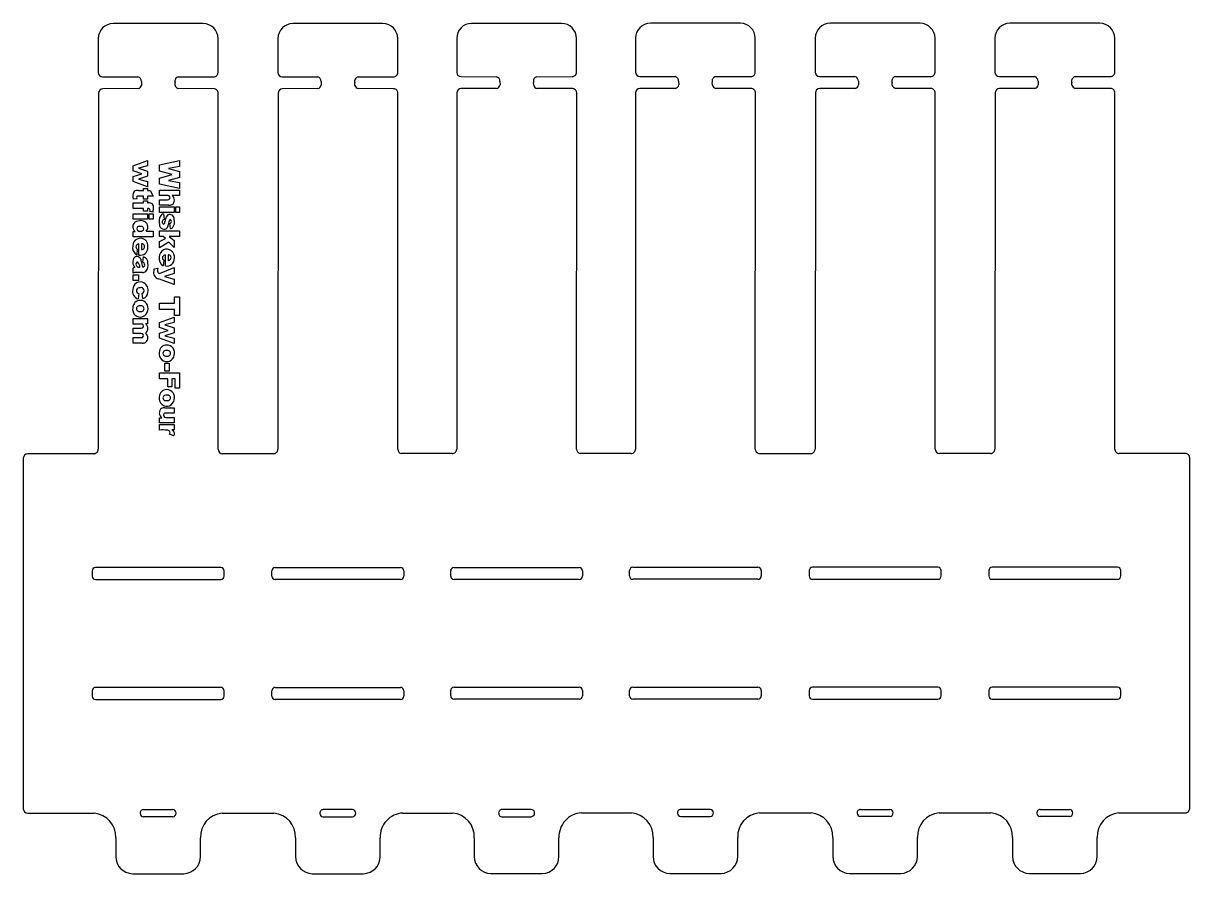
# Model space of a CAD drawing. Extents: x -43.3 to -1.6, y 5.7 to 46.2.
# Drawn here: x -43.25 to -33.52, y 15.04 to 22.13 of the extents above; entities that cross this region are included whole.
import ezdxf

# ---------------------------------------------------------------- set-up
doc = ezdxf.new("R2010")
doc.units = 0
doc.linetypes.add('0', pattern=[0])
doc.layers.add('1', color=7, linetype='0')

msp = doc.modelspace()

# ---------------------------------------------------------------- linework, layer by layer
at = {"layer": '1'}
for p, q in [((-41.750748, 22.130001), (-42.501457, 22.130001)), ((-40.250748, 22.130001), (-41.001457, 22.130001)), ((-38.759033, 22.130936), (-39.509743, 22.130936)), ((-37.267319, 22.13187), (-38.018028, 22.13187)), ((-35.767319, 22.13187), (-36.518028, 22.13187)), ((-34.267319, 22.13187), (-35.018028, 22.13187)), ((-42.626102, 22.005352), (-42.626102, 21.722198)), ((-41.626102, 21.722198), (-41.626102, 22.005352)), ((-41.126102, 22.005352), (-41.126102, 21.722198)), ((-40.126102, 21.722198), (-40.126102, 22.005352)), ((-39.634388, 22.006287), (-39.634388, 21.723133)), ((-38.634388, 21.723133), (-38.634388, 22.006287)), ((-38.142673, 22.007221), (-38.142673, 21.724068)), ((-37.142673, 21.724068), (-37.142673, 22.007221)), ((-36.642673, 22.007221), (-36.642673, 21.724068)), ((-35.642673, 21.724068), (-35.642673, 22.007221)), ((-35.142673, 22.007221), (-35.142673, 21.724068)), ((-34.142673, 21.724068), (-34.142673, 22.007221)), ((-42.58979, 21.68589), (-42.294525, 21.684975)), ((-42.265736, 21.646187), (-42.264725, 21.617046)), ((-41.983475, 21.614273), (-41.984978, 21.637596)), ((-41.95768, 21.684975), (-41.662415, 21.68589)), ((-41.08979, 21.68589), (-40.794525, 21.684975)), ((-40.765736, 21.646187), (-40.764725, 21.617046)), ((-40.483475, 21.614273), (-40.484978, 21.637596)), ((-40.45768, 21.684975), (-40.162415, 21.68589)), ((-39.598076, 21.686825), (-39.302811, 21.685909)), ((-39.274021, 21.647121), (-39.27301, 21.617981)), ((-38.99176, 21.615208), (-38.993263, 21.638531)), ((-38.965965, 21.685909), (-38.6707, 21.686825)), ((-38.106361, 21.687759), (-37.811096, 21.686844)), ((-37.782307, 21.648056), (-37.781296, 21.618916)), ((-37.500046, 21.616142), (-37.501549, 21.639465)), ((-37.474251, 21.686844), (-37.178986, 21.687759)), ((-36.606361, 21.687759), (-36.311096, 21.686844)), ((-36.282307, 21.648056), (-36.281296, 21.618916)), ((-36.000046, 21.616142), (-36.001549, 21.639465)), ((-35.974251, 21.686844), (-35.678986, 21.687759)), ((-35.106361, 21.687759), (-34.811096, 21.686844)), ((-34.782307, 21.648056), (-34.781296, 21.618916)), ((-34.500046, 21.616142), (-34.501549, 21.639465)), ((-34.474251, 21.686844), (-34.178986, 21.687759)), ((-42.624577, 21.549736), (-42.626099, 18.577728)), ((-42.292999, 21.58696), (-42.588264, 21.586044)), ((-41.660889, 21.586044), (-41.956154, 21.58696)), ((-41.626099, 18.577728), (-41.624577, 21.549736)), ((-41.124577, 21.549736), (-41.126099, 18.577728)), ((-40.792999, 21.58696), (-41.088264, 21.586044)), ((-40.160889, 21.586044), (-40.456154, 21.58696)), ((-40.126099, 18.577728), (-40.124577, 21.549736)), ((-39.632862, 21.550671), (-39.634384, 18.578663)), ((-39.301285, 21.587894), (-39.59655, 21.586979)), ((-38.669174, 21.586979), (-38.964439, 21.587894)), ((-38.634384, 18.578663), (-38.632862, 21.550671)), ((-38.141148, 21.551605), (-38.14267, 18.579597)), ((-37.80957, 21.588829), (-38.104836, 21.587914)), ((-37.17746, 21.587914), (-37.472725, 21.588829)), ((-37.14267, 18.579597), (-37.141148, 21.551605)), ((-36.641148, 21.551605), (-36.64267, 18.579597)), ((-36.30957, 21.588829), (-36.604836, 21.587914)), ((-35.67746, 21.587914), (-35.972725, 21.588829)), ((-35.64267, 18.579597), (-35.641148, 21.551605)), ((-35.141148, 21.551605), (-35.14267, 18.579597)), ((-34.80957, 21.588829), (-35.104836, 21.587914)), ((-34.17746, 21.587914), (-34.472725, 21.588829)), ((-34.14267, 18.579597), (-34.141148, 21.551605)), ((-42.335213, 20.941971), (-42.214432, 20.986778)), ((-42.335213, 20.900574), (-42.335213, 20.941971)), ((-42.214432, 20.941971), (-42.29052, 20.922523)), ((-42.214432, 20.986778), (-42.214432, 20.941971)), ((-42.114109, 20.949703), (-41.94738, 20.986782)), ((-42.114109, 20.899208), (-42.114109, 20.949703)), ((-41.94738, 20.937874), (-42.040527, 20.920246)), ((-41.94738, 20.986782), (-41.94738, 20.937874)), ((-42.262543, 20.876919), (-42.335213, 20.900574)), ((-42.335213, 20.852463), (-42.262543, 20.876919)), ((-42.335213, 20.811295), (-42.335213, 20.852463)), ((-42.29052, 20.922523), (-42.214432, 20.897957)), ((-42.214432, 20.856216), (-42.29052, 20.830742)), ((-42.29052, 20.830742), (-42.214432, 20.811295)), ((-42.214432, 20.897957), (-42.214432, 20.856216)), ((-42.009136, 20.870094), (-42.114109, 20.899208)), ((-42.114109, 20.840866), (-42.009136, 20.870094)), ((-42.114109, 20.790367), (-42.114109, 20.840866)), ((-42.040527, 20.920246), (-41.94738, 20.894543)), ((-41.94738, 20.845753), (-42.040527, 20.819939)), ((-41.94738, 20.894543), (-41.94738, 20.845753)), ((-42.214432, 20.766827), (-42.335213, 20.811295)), ((-42.290749, 20.737148), (-42.248211, 20.737148)), ((-42.248211, 20.737148), (-42.248211, 20.754208)), ((-42.248211, 20.754208), (-42.214432, 20.754208)), ((-42.214432, 20.811295), (-42.214432, 20.766827)), ((-42.214432, 20.754208), (-42.214432, 20.737148)), ((-42.214432, 20.737148), (-42.192257, 20.737148)), ((-42.192257, 20.737148), (-42.168488, 20.690746)), ((-41.94738, 20.753635), (-42.114109, 20.790367)), ((-42.114109, 20.694725), (-42.114109, 20.741016)), ((-42.114109, 20.741016), (-41.94738, 20.741016)), ((-42.040527, 20.819939), (-41.94738, 20.802311)), ((-41.94738, 20.802311), (-41.94738, 20.753635)), ((-41.94738, 20.741016), (-41.94738, 20.694725)), ((-42.302235, 20.666977), (-42.33419, 20.663567)), ((-42.303528, 20.671326), (-42.302235, 20.666977)), ((-42.248211, 20.690746), (-42.291088, 20.690746)), ((-42.248329, 20.633659), (-42.248329, 20.650948)), ((-42.248329, 20.650948), (-42.214432, 20.650948)), ((-42.248211, 20.665272), (-42.248211, 20.690746)), ((-42.214432, 20.665272), (-42.248211, 20.665272)), ((-42.168488, 20.690746), (-42.214432, 20.690746)), ((-42.214432, 20.690746), (-42.214432, 20.665272)), ((-42.214432, 20.650948), (-42.214432, 20.633659)), ((-42.114109, 20.613297), (-42.114109, 20.659813)), ((-42.114109, 20.659813), (-42.047691, 20.659813)), ((-41.94738, 20.694725), (-42.008793, 20.694725)), ((-42.335213, 20.587261), (-42.335213, 20.633659)), ((-42.335213, 20.633659), (-42.248329, 20.633659)), ((-42.248329, 20.587261), (-42.335213, 20.587261)), ((-42.335213, 20.496395), (-42.335213, 20.542683)), ((-42.335213, 20.542683), (-42.214432, 20.542683)), ((-42.248329, 20.565197), (-42.248329, 20.587261)), ((-42.214432, 20.565197), (-42.248329, 20.565197)), ((-42.214432, 20.633659), (-42.208973, 20.633659)), ((-42.214432, 20.587261), (-42.214432, 20.565197)), ((-42.214432, 20.542683), (-42.214432, 20.496395)), ((-42.199989, 20.496395), (-42.199989, 20.542683)), ((-42.199989, 20.542683), (-42.168488, 20.542683)), ((-42.196465, 20.560421), (-42.195869, 20.564369)), ((-42.168488, 20.555302), (-42.196465, 20.560421)), ((-42.168488, 20.542683), (-42.168488, 20.496395)), ((-42.037342, 20.613297), (-42.114109, 20.613297)), ((-42.114109, 20.55439), (-42.114109, 20.600677)), ((-42.114109, 20.600677), (-41.993324, 20.600677)), ((-41.993324, 20.55439), (-42.114109, 20.55439)), ((-42.080673, 20.541771), (-42.076351, 20.495827)), ((-41.993324, 20.600677), (-41.993324, 20.55439)), ((-41.978882, 20.55439), (-41.978882, 20.600677)), ((-41.978882, 20.600677), (-41.94738, 20.600677)), ((-41.94738, 20.55439), (-41.978882, 20.55439)), ((-41.94738, 20.600677), (-41.94738, 20.55439)), ((-42.214432, 20.496395), (-42.335213, 20.496395)), ((-42.168488, 20.496395), (-42.199989, 20.496395)), ((-42.027321, 20.494751), (-42.029556, 20.493233)), ((-42.024605, 20.495255), (-42.027321, 20.494751)), ((-42.022896, 20.417465), (-42.027222, 20.461365)), ((-42.335213, 20.350826), (-42.335213, 20.394157)), ((-42.335213, 20.394157), (-42.31736, 20.394157)), ((-42.168488, 20.350826), (-42.335213, 20.350826)), ((-42.275505, 20.437489), (-42.281105, 20.437263)), ((-42.280411, 20.397465), (-42.274483, 20.397228)), ((-42.269547, 20.437271), (-42.275505, 20.437489)), ((-42.274483, 20.397228), (-42.269089, 20.397469)), ((-42.226265, 20.397572), (-42.168488, 20.397572)), ((-42.168488, 20.397572), (-42.168488, 20.350826)), ((-42.114109, 20.353443), (-42.114109, 20.400753)), ((-42.114109, 20.400753), (-41.94738, 20.400753)), ((-42.082718, 20.353443), (-42.114109, 20.353443)), ((-42.065659, 20.33604), (-42.082718, 20.353443)), ((-41.94738, 20.353439), (-42.03336, 20.353439)), ((-42.03336, 20.353439), (-41.993324, 20.318867)), ((-41.94738, 20.400753), (-41.94738, 20.353439)), ((-42.299732, 20.246544), (-42.30394, 20.200935)), ((-42.286312, 20.198318), (-42.286312, 20.291126)), ((-42.264133, 20.291008), (-42.264133, 20.245403)), ((-42.114109, 20.311588), (-42.065659, 20.33604)), ((-42.114109, 20.259388), (-42.114109, 20.311588)), ((-42.035637, 20.305222), (-42.114109, 20.259388)), ((-41.993324, 20.26189), (-42.035637, 20.305222)), ((-41.993324, 20.318867), (-41.993324, 20.26189)), ((-42.253555, 20.137821), (-42.248894, 20.18206)), ((-42.078625, 20.155102), (-42.082832, 20.109497)), ((-42.065205, 20.10688), (-42.065205, 20.199684)), ((-42.04303, 20.19957), (-42.04303, 20.153965)), ((-42.335213, 20.046608), (-42.335213, 20.090054)), ((-42.256172, 20.05241), (-42.309513, 20.05241)), ((-42.302452, 20.139061), (-42.30481, 20.138348)), ((-42.299843, 20.139301), (-42.302452, 20.139061)), ((-42.296776, 20.13887), (-42.299843, 20.139301)), ((-42.160397, 20.084026), (-42.128098, 20.087666)), ((-42.114109, 20.043541), (-41.993324, 20.094261)), ((-41.993324, 20.094261), (-41.993324, 20.045357)), ((-42.335213, 19.98452), (-42.335213, 20.033993)), ((-42.335213, 20.033993), (-42.288815, 20.033993)), ((-42.288815, 19.98452), (-42.335213, 19.98452)), ((-42.288815, 20.033993), (-42.288815, 19.98452)), ((-41.993324, 19.951759), (-42.122414, 19.999638)), ((-41.993324, 20.045357), (-42.073734, 20.020451)), ((-42.073734, 20.020451), (-41.993324, 19.997364)), ((-41.993324, 19.997364), (-41.993324, 19.951759)), ((-42.288017, 19.876255), (-42.293022, 19.832241)), ((-42.253216, 19.834629), (-42.259018, 19.878189)), ((-42.275055, 19.77322), (-42.280201, 19.773041)), ((-42.26997, 19.773037), (-42.275055, 19.77322)), ((-42.114109, 19.744946), (-42.114109, 19.796467)), ((-42.114109, 19.796467), (-41.988548, 19.796467)), ((-41.988548, 19.796467), (-41.988548, 19.84901)), ((-41.988548, 19.84901), (-41.94738, 19.84901)), ((-41.94738, 19.84901), (-41.94738, 19.692402)), ((-42.335213, 19.621853), (-42.335213, 19.668255)), ((-42.335213, 19.668255), (-42.214432, 19.668255)), ((-42.279953, 19.727566), (-42.274597, 19.727386)), ((-42.274597, 19.727386), (-42.269588, 19.72757)), ((-42.214432, 19.668255), (-42.214432, 19.625038)), ((-41.988548, 19.744946), (-42.114109, 19.744946)), ((-42.114109, 19.634975), (-41.993324, 19.679783)), ((-41.993324, 19.679783), (-41.993324, 19.634975)), ((-41.988548, 19.692402), (-41.988548, 19.744946)), ((-41.94738, 19.692402), (-41.988548, 19.692402)), ((-42.273575, 19.621853), (-42.335213, 19.621853)), ((-42.335213, 19.542698), (-42.335213, 19.589096)), ((-42.335213, 19.589096), (-42.268684, 19.589096)), ((-42.268379, 19.621647), (-42.273575, 19.621853)), ((-42.214432, 19.625038), (-42.232063, 19.625038)), ((-42.114109, 19.593578), (-42.114109, 19.634975)), ((-42.041435, 19.569923), (-42.114109, 19.593578)), ((-42.114109, 19.545471), (-42.041435, 19.569923)), ((-41.993324, 19.634975), (-42.069412, 19.615528)), ((-42.069412, 19.615528), (-41.993324, 19.590961)), ((-41.993324, 19.590961), (-41.993324, 19.549225)), ((-42.272892, 19.542698), (-42.335213, 19.542698)), ((-42.335213, 19.463314), (-42.335213, 19.509716)), ((-42.335213, 19.509716), (-42.266411, 19.509716)), ((-42.267944, 19.542496), (-42.272892, 19.542698)), ((-42.114109, 19.504299), (-42.114109, 19.545471)), ((-41.993324, 19.459831), (-42.114109, 19.504299)), ((-41.993324, 19.549225), (-42.069412, 19.523746)), ((-42.069412, 19.523746), (-41.993324, 19.504299)), ((-41.993324, 19.504299), (-41.993324, 19.459831)), ((-42.259354, 19.463314), (-42.335213, 19.463314)), ((-42.053947, 19.400814), (-42.059093, 19.400627)), ((-42.048866, 19.400627), (-42.053947, 19.400814)), ((-42.071232, 19.228516), (-42.071232, 19.295845)), ((-42.071232, 19.295845), (-42.035408, 19.295845)), ((-42.058846, 19.35516), (-42.05349, 19.35498)), ((-42.05349, 19.35498), (-42.048481, 19.35516)), ((-42.035408, 19.295845), (-42.035408, 19.228516)), ((-42.114109, 19.16415), (-42.114109, 19.2159)), ((-42.114109, 19.2159), (-41.94738, 19.2159)), ((-42.035408, 19.228516), (-42.071232, 19.228516)), ((-41.94738, 19.2159), (-41.94738, 19.08852)), ((-42.045986, 19.16415), (-42.114109, 19.16415)), ((-42.045986, 19.099552), (-42.045986, 19.16415)), ((-42.012321, 19.099552), (-42.045986, 19.099552)), ((-41.983208, 19.16415), (-42.012321, 19.16415)), ((-42.012321, 19.16415), (-42.012321, 19.099552)), ((-41.983208, 19.08852), (-41.983208, 19.16415)), ((-41.94738, 19.08852), (-41.983208, 19.08852)), ((-42.053947, 19.029499), (-42.059093, 19.029316)), ((-42.058846, 18.983845), (-42.05349, 18.983669)), ((-42.048866, 19.029316), (-42.053947, 19.029499)), ((-42.05349, 18.983669), (-42.048481, 18.983845)), ((-42.07021, 18.924534), (-41.993324, 18.924534)), ((-41.993324, 18.924534), (-41.993324, 18.878017)), ((-42.114109, 18.796814), (-42.114109, 18.840031)), ((-42.114109, 18.840031), (-42.094547, 18.840031)), ((-41.993324, 18.796814), (-42.114109, 18.796814)), ((-41.993324, 18.878017), (-42.059746, 18.878017)), ((-41.993324, 18.843102), (-41.993324, 18.796814)), ((-42.114109, 18.784195), (-41.993324, 18.784199)), ((-42.114109, 18.737682), (-42.114109, 18.784195)), ((-41.996967, 18.689117), (-42.029945, 18.703449)), ((-41.993324, 18.740868), (-42.013115, 18.740868)), ((-41.993324, 18.784199), (-41.993324, 18.740868)), ((-43.251099, 18.503242), (-43.251099, 15.577728)), ((-42.663345, 18.540485), (-43.213856, 18.540485)), ((-41.163345, 18.540485), (-41.58886, 18.540485)), ((-39.671631, 18.54142), (-40.097145, 18.54142)), ((-38.179916, 18.542355), (-38.605431, 18.542355)), ((-35.179916, 18.542355), (-35.605431, 18.542355)), ((-33.554916, 18.542355), (-34.105427, 18.542355)), ((-33.51767, 15.579597), (-33.51767, 18.505108)), ((-42.676102, 17.56284), (-42.676102, 17.518131)), ((-41.603745, 17.590485), (-42.648457, 17.590481)), ((-41.576099, 17.518131), (-41.576096, 17.56284)), ((-41.176102, 17.518131), (-41.176102, 17.56284)), ((-41.148457, 17.590481), (-40.103745, 17.590485)), ((-40.076099, 17.56284), (-40.076103, 17.518131)), ((-39.684387, 17.519066), (-39.684387, 17.563774)), ((-39.656742, 17.591415), (-38.61203, 17.591419)), ((-38.584385, 17.563774), (-38.584389, 17.519066)), ((-38.192673, 17.52), (-38.192673, 17.564709)), ((-38.165028, 17.59235), (-37.120316, 17.592354)), ((-37.09267, 17.564709), (-37.092674, 17.52)), ((-36.692673, 17.564709), (-36.692673, 17.52)), ((-35.620316, 17.592354), (-36.665031, 17.592354)), ((-35.592674, 17.52), (-35.59267, 17.564709)), ((-35.192673, 17.564709), (-35.192673, 17.52)), ((-34.120316, 17.592354), (-35.165031, 17.592354)), ((-34.092674, 17.52), (-34.092674, 17.564709)), ((-42.648457, 17.490486), (-41.603745, 17.49049)), ((-40.103745, 17.490486), (-41.148457, 17.490486)), ((-38.61203, 17.491421), (-39.656742, 17.491421)), ((-37.120316, 17.492355), (-38.165028, 17.492355)), ((-36.665031, 17.492355), (-35.620316, 17.492355)), ((-35.165031, 17.492355), (-34.120316, 17.492355)), ((-42.676102, 16.56284), (-42.676102, 16.518131)), ((-41.603745, 16.590485), (-42.648457, 16.590481)), ((-41.576099, 16.518131), (-41.576096, 16.56284)), ((-41.176102, 16.518131), (-41.176102, 16.56284)), ((-41.148457, 16.590481), (-40.103745, 16.590485)), ((-40.076099, 16.56284), (-40.076103, 16.518131)), ((-39.684387, 16.519066), (-39.684387, 16.563774)), ((-39.656742, 16.591415), (-38.61203, 16.591419)), ((-38.584385, 16.563774), (-38.584389, 16.519066)), ((-38.192673, 16.52), (-38.192673, 16.564709)), ((-38.165028, 16.59235), (-37.120316, 16.592354)), ((-37.09267, 16.564709), (-37.092674, 16.52)), ((-36.692673, 16.564709), (-36.692673, 16.52)), ((-35.620316, 16.592354), (-36.665031, 16.592354)), ((-35.592674, 16.52), (-35.59267, 16.564709)), ((-35.192673, 16.564709), (-35.192673, 16.52)), ((-34.120316, 16.592354), (-35.165031, 16.592354)), ((-34.092674, 16.52), (-34.092674, 16.564709)), ((-42.648457, 16.490486), (-41.603745, 16.49049)), ((-40.103745, 16.490486), (-41.148457, 16.490486)), ((-38.61203, 16.491421), (-39.656742, 16.491421)), ((-37.120316, 16.492355), (-38.165028, 16.492355)), ((-36.665031, 16.492355), (-35.620316, 16.492355)), ((-35.165031, 16.492355), (-34.120316, 16.492355)), ((-43.213856, 15.540485), (-42.659901, 15.540485)), ((-42.248413, 15.570484), (-42.003494, 15.570484)), ((-42.003494, 15.510483), (-42.248413, 15.510483)), ((-41.592297, 15.540485), (-41.159904, 15.540485)), ((-40.503494, 15.570484), (-40.748413, 15.570484)), ((-40.748413, 15.510483), (-40.503494, 15.510483)), ((-40.083008, 15.54142), (-39.66819, 15.54142)), ((-39.01178, 15.571419), (-39.256699, 15.571419)), ((-39.256699, 15.511417), (-39.01178, 15.511417)), ((-38.592701, 15.542355), (-38.176476, 15.542355)), ((-37.520065, 15.572353), (-37.764984, 15.572353)), ((-37.764984, 15.512352), (-37.520065, 15.512352)), ((-37.108868, 15.542355), (-36.676476, 15.542355)), ((-36.264988, 15.572353), (-36.020069, 15.572353)), ((-36.020069, 15.512352), (-36.264988, 15.512352)), ((-35.608868, 15.542355), (-35.176476, 15.542355)), ((-34.764988, 15.572353), (-34.520069, 15.572353)), ((-34.520069, 15.512352), (-34.764988, 15.512352)), ((-34.108868, 15.542355), (-33.554916, 15.542355)), ((-42.47963, 15.334827), (-42.47963, 15.178745)), ((-41.772568, 15.178745), (-41.772568, 15.334827)), ((-40.97963, 15.334827), (-40.97963, 15.178745)), ((-40.272568, 15.178745), (-40.272568, 15.334827)), ((-39.487915, 15.335762), (-39.487915, 15.17968)), ((-38.780853, 15.17968), (-38.780853, 15.335762)), ((-37.996201, 15.336697), (-37.996201, 15.180614)), ((-37.289139, 15.180614), (-37.289139, 15.336697)), ((-36.496201, 15.336697), (-36.496201, 15.180614)), ((-35.789139, 15.180614), (-35.789139, 15.336697)), ((-34.996201, 15.336697), (-34.996201, 15.180614)), ((-34.289139, 15.180614), (-34.289139, 15.336697)), ((-42.340187, 15.035927), (-41.912014, 15.035927)), ((-40.840187, 15.035927), (-40.412014, 15.035927)), ((-39.348473, 15.036861), (-38.9203, 15.036861)), ((-37.856758, 15.037796), (-37.428585, 15.037796)), ((-36.356758, 15.037796), (-35.928585, 15.037796)), ((-34.856758, 15.037796), (-34.428585, 15.037796))]:
    msp.add_line(p, q, dxfattribs=at)
for centre, radius, start, end in [((-42.501453, 22.005352), 0.124649, 90.001751, 179.999995), ((-41.750755, 22.005346), 0.124653, 0.00263, 89.996491), ((-41.00145, 22.005346), 0.124655, 90.003504, 179.997365), ((-40.250755, 22.005346), 0.124653, 0.00263, 89.996491), ((-39.509735, 22.006281), 0.124655, 90.003504, 179.997365), ((-38.759041, 22.006281), 0.124653, 0.00263, 89.996491), ((-38.018021, 22.007215), 0.124655, 90.003504, 179.997365), ((-37.267326, 22.007215), 0.124653, 0.00263, 89.996491), ((-36.518021, 22.007215), 0.124655, 90.003504, 179.997365), ((-35.767326, 22.007215), 0.124653, 0.00263, 89.996491), ((-35.018021, 22.007215), 0.124655, 90.003504, 179.997365), ((-34.267326, 22.007215), 0.124653, 0.00263, 89.996491), ((-42.58979, 21.722204), 0.036312, -179.990966, -89.999997), ((-41.662403, 21.722191), 0.036301, -90.01806, 0.012042), ((-41.08979, 21.722204), 0.036312, -179.990966, -89.999997), ((-40.162403, 21.722191), 0.036301, -90.01806, 0.012042), ((-39.598076, 21.723139), 0.036312, -179.990966, -89.999997), ((-38.670689, 21.723125), 0.036301, -90.01806, 0.012042), ((-38.106361, 21.724073), 0.036312, -179.990966, -89.999997), ((-37.178974, 21.72406), 0.036301, -90.01806, 0.012042), ((-36.606361, 21.724073), 0.036312, -179.990966, -89.999997), ((-35.678974, 21.72406), 0.036301, -90.01806, 0.012042), ((-35.106361, 21.724073), 0.036312, -179.990966, -89.999997), ((-34.178974, 21.72406), 0.036301, -90.01806, 0.012042), ((-42.303387, 21.648319), 0.037711, -3.241556, 76.409359), ((-42.301861, 21.623617), 0.037713, -76.41004, -10.033998), ((-41.948814, 21.648314), 0.037718, 103.594226, -163.492239), ((-41.94809, 21.622347), 0.036294, -167.146883, -102.837762), ((-40.803387, 21.648319), 0.037711, -3.241556, 76.409359), ((-40.801861, 21.623617), 0.037713, -76.41004, -10.033998), ((-40.448814, 21.648314), 0.037718, 103.594226, -163.492239), ((-40.44809, 21.622347), 0.036294, -167.146883, -102.837762), ((-39.311672, 21.649254), 0.037711, -3.241556, 76.409359), ((-39.310146, 21.624552), 0.037713, -76.41004, -10.033998), ((-38.9571, 21.649248), 0.037718, 103.594226, -163.492239), ((-38.956375, 21.623281), 0.036294, -167.146883, -102.837762), ((-37.819958, 21.650188), 0.037711, -3.241556, 76.409359), ((-37.818432, 21.625486), 0.037713, -76.41004, -10.033998), ((-37.465385, 21.650183), 0.037718, 103.594226, -163.492239), ((-37.464661, 21.624216), 0.036294, -167.146883, -102.837762), ((-36.319958, 21.650188), 0.037711, -3.241556, 76.409359), ((-36.318432, 21.625486), 0.037713, -76.41004, -10.033998), ((-35.965385, 21.650183), 0.037718, 103.594226, -163.492239), ((-35.964661, 21.624216), 0.036294, -167.146883, -102.837762), ((-34.819958, 21.650188), 0.037711, -3.241556, 76.409359), ((-34.818432, 21.625486), 0.037713, -76.41004, -10.033998), ((-34.465385, 21.650183), 0.037718, 103.594226, -163.492239), ((-34.464661, 21.624216), 0.036294, -167.146883, -102.837762), ((-42.588257, 21.549725), 0.03632, 90.012033, 179.981941), ((-41.660885, 21.549736), 0.036308, 0, 90.006017), ((-41.088257, 21.549725), 0.03632, 90.012033, 179.981941), ((-40.160885, 21.549736), 0.036308, 0, 90.006017), ((-39.596542, 21.550659), 0.03632, 90.012033, 179.981941), ((-38.66917, 21.550671), 0.036308, 0, 90.006017), ((-38.104828, 21.551594), 0.03632, 90.012033, 179.981941), ((-37.177456, 21.551605), 0.036308, 0, 90.006017), ((-36.604828, 21.551594), 0.03632, 90.012033, 179.981941), ((-35.677456, 21.551605), 0.036308, 0, 90.006017), ((-35.104828, 21.551594), 0.03632, 90.012033, 179.981941), ((-34.177456, 21.551605), 0.036308, 0, 90.006017), ((-42.297398, 20.681332), 0.056211, 83.206794, 121.216485), ((-42.266571, 20.68906), 0.072266, 146.063309, -159.342709), ((-42.294628, 20.679317), 0.011965, 72.789823, -138.063026), ((-42.082996, 20.386698), 0.309594, 82.863204, 95.767666), ((-42.043861, 20.676643), 0.017261, -102.819979, 92.229364), ((-42.038918, 20.657118), 0.048185, -52.599835, 51.304062), ((-42.209, 20.572693), 0.015546, -32.371989, 110.449098), ((-42.201744, 20.596836), 0.037526, -16.294219, 101.106608), ((-42.516964, 20.601969), 0.351587, -7.627528, -2.55305), ((-42.071583, 20.498835), 0.043888, 101.954059, 130.927551), ((-42.034565, 20.671364), 0.058134, -92.738111, -64.623779), ((-42.289627, 20.433718), 0.048313, 93.490121, -125.031488), ((-42.272186, 20.42025), 0.064976, 27.648245, 108.281766), ((-42.261063, 20.432936), 0.049614, -45.462592, 20.612248), ((-42.024639, 20.477049), 0.093534, 144.025108, -165.127207), ((-42.076817, 20.452393), 0.038225, 179.027907, -38.862527), ((-42.069759, 20.474989), 0.021856, 107.554174, -118.58013), ((-42.08548, 20.471901), 0.016948, -71.903543, 10.399428), ((-41.996948, 20.478374), 0.071942, 131.158199, -177.279898), ((-42.491192, 20.583071), 0.470296, -19.199552, -11.012576), ((-42.028149, 20.49966), 0.036629, -5.162555, 116.156771), ((-42.03392, 20.478928), 0.018797, -69.122773, 60.292614), ((-42.066032, 20.475971), 0.077113, -40.164122, 15.334916), ((-42.283909, 20.417309), 0.020151, 82.001814, -80.0027), ((-42.266506, 20.417404), 0.020102, -97.381248, 98.699041), ((-42.042774, 20.471867), 0.057919, -69.927586, -51.984353), ((-42.271488, 20.260599), 0.067917, 167.542918, -118.542139), ((-42.274265, 20.274797), 0.063546, -10.89475, 179.592392), ((-42.286743, 20.266945), 0.024185, 88.978742, -122.484358), ((-42.273773, 20.259064), 0.062026, -101.66307, 3.441369), ((-42.262012, 20.268208), 0.022903, -95.313659, 95.313659), ((-42.053158, 20.183359), 0.063543, -10.898778, 179.592392), ((-42.274063, 20.138849), 0.063777, 142.219842, -136.637127), ((-42.302441, 20.150578), 0.035115, -4.486066, 128.857141), ((-42.25827, 20.136292), 0.046724, -8.105625, 78.423097), ((-42.050381, 20.169161), 0.067917, 167.542918, -118.542139), ((-42.065636, 20.175503), 0.024185, 88.978742, -122.484358), ((-42.05267, 20.167625), 0.062025, -101.659619, 3.437851), ((-42.040905, 20.176767), 0.022901, -95.323604, 95.32449), ((-42.317749, 20.062807), 0.032363, 94.753263, 122.657921), ((-42.312466, 20.005672), 0.046831, 86.385234, 119.060041), ((-42.286331, 20.121332), 0.025119, 137.360198, -70.369296), ((-42.348633, 20.090176), 0.071136, 6.051784, 43.19862), ((-42.018513, 20.184908), 0.251667, -171.528019, -159.719314), ((-42.256927, 20.104507), 0.052103, -89.169378, -56.984748), ((-42.253296, 20.113468), 0.015845, -94.63992, 31.654489), ((-42.257267, 20.120731), 0.017488, 3.451595, 77.746375), ((-42.293728, 20.112881), 0.083428, -38.612346, 11.633105), ((-42.112888, 20.050596), 0.051845, 162.912299, -100.586893), ((-41.71912, 20.025135), 0.445189, 172.398409, 174.755206), ((-42.102451, 20.071514), 0.030308, 147.798159, -112.627627), ((-42.275475, 19.91168), 0.062203, 59.971827, -178.733171), ((-42.279285, 19.905666), 0.069318, -15.110762, 59.732213), ((-42.275688, 19.89395), 0.064095, 165.216079, -105.690119), ((-42.281593, 19.900879), 0.025446, 78.779345, -104.621594), ((-42.26902, 19.901573), 0.025433, -66.84203, 107.437582), ((-42.267651, 19.887999), 0.055287, -74.865367, -0.41707), ((-42.275764, 19.757677), 0.061948, 89.446057, -179.910024), ((-42.283653, 19.750282), 0.023019, 81.374393, -80.749962), ((-42.275806, 19.753893), 0.065733, -16.394137, 89.441373), ((-42.266514, 19.750332), 0.022969, -97.692736, 98.653562), ((-42.275593, 19.744404), 0.063501, 168.024475, -8.206037), ((-42.26421, 19.60533), 0.016839, -105.410509, 104.333686), ((-42.259422, 19.585857), 0.047788, -55.074299, 55.074299), ((-42.264519, 19.526232), 0.016624, -96.535474, 101.894073), ((-42.256367, 19.523491), 0.060251, -92.84157, -65.003924), ((-42.260235, 19.507355), 0.048375, -52.68099, 54.377233), ((-42.054489, 19.371996), 0.0635, 168.026159, -8.20774), ((-42.054646, 19.385254), 0.061961, 89.456759, -179.922392), ((-42.06255, 19.377874), 0.023014, 81.362866, -80.739827), ((-42.054695, 19.381485), 0.06573, -16.396671, 89.444681), ((-42.045406, 19.377922), 0.022969, -97.692736, 98.662968), ((-42.054489, 19.000683), 0.063501, 168.024475, -8.206037), ((-42.054653, 19.01395), 0.061954, 89.449636, -179.915327), ((-42.062546, 19.006561), 0.023015, 81.372968, -80.748436), ((-42.054695, 19.010174), 0.06573, -16.396671, 89.444681), ((-42.045406, 19.006607), 0.022969, -97.692736, 98.662968), ((-42.068172, 18.880692), 0.048464, 127.789939, -122.969605), ((-42.072983, 18.866587), 0.058013, 87.259978, 115.403248), ((-42.063667, 18.861204), 0.017265, 76.871112, -87.847748), ((-42.024464, 19.148624), 0.307106, -97.212141, -84.180418), ((-42.091057, 18.363779), 0.374613, 84.038113, 93.527982), ((-42.047764, 18.715378), 0.021443, -33.800321, 101.79573), ((-42.022533, 18.709534), 0.032721, -38.605561, 73.270041), ((-43.213856, 18.503242), 0.037243, 89.999997, 179.999995), ((-42.663342, 18.577728), 0.037243, -90.005866, 0), ((-41.588856, 18.577728), 0.037243, 179.999995, -90.005866), ((-41.163342, 18.577728), 0.037243, -90.005866, 0), ((-40.088856, 18.577728), 0.037243, 179.999995, -102.860451), ((-39.671627, 18.578663), 0.037243, -90.005866, 0), ((-38.597141, 18.578663), 0.037243, 179.999995, -102.860451), ((-38.179913, 18.579597), 0.037243, -90.005866, 0), ((-37.105427, 18.579597), 0.037243, 179.999995, -102.860451), ((-36.892673, 44.898293), 26.35593, -90.480533, -89.519454), ((-36.679913, 18.579597), 0.037243, -77.145266, 0), ((-35.605427, 18.579597), 0.037243, 179.999995, -90.005866), ((-35.179913, 18.579597), 0.037243, -90.005866, 0), ((-34.105427, 18.579597), 0.037243, 179.999995, -89.999997), ((-33.554913, 18.505112), 0.037243, -0.005869, 90.005866), ((-42.648457, 17.562836), 0.027645, 89.999997, 179.992089), ((-41.603752, 17.562828), 0.027657, 0.023709, 89.984192), ((-41.148457, 17.562836), 0.027645, 89.999997, 179.992089), ((-40.103748, 17.562836), 0.027649, 0.007905, 89.992092), ((-39.656742, 17.56377), 0.027645, 89.999997, 179.992089), ((-38.612034, 17.56377), 0.027649, 0.007905, 89.992092), ((-38.165028, 17.564705), 0.027645, 89.999997, 179.992089), ((-37.120319, 17.564705), 0.027649, 0.007905, 89.992092), ((-36.665028, 17.564709), 0.027645, 90.007904, 179.999995), ((-35.620319, 17.564705), 0.027649, 0.007905, 89.992092), ((-35.165028, 17.564709), 0.027645, 90.007904, 179.999995), ((-34.120319, 17.564709), 0.027645, 0, 89.992091), ((-42.648453, 17.518135), 0.027649, -179.99209, -90.007903), ((-41.603745, 17.518135), 0.027645, -89.999997, -0.007906), ((-41.148453, 17.518135), 0.027649, -179.99209, -90.007903), ((-40.103748, 17.518131), 0.027645, -89.992091, 0), ((-39.656738, 17.51907), 0.027649, -179.99209, -90.007903), ((-38.612034, 17.519066), 0.027645, -89.992091, 0), ((-38.165024, 17.520004), 0.027649, -179.99209, -90.007903), ((-37.120319, 17.52), 0.027645, -89.992091, 0), ((-36.665024, 17.520004), 0.027649, -179.99209, -90.015808), ((-35.620319, 17.52), 0.027645, -89.992091, 0), ((-35.165024, 17.520004), 0.027649, -179.99209, -90.015808), ((-34.120319, 17.52), 0.027645, -89.992091, 0), ((-42.648457, 16.562836), 0.027645, 89.999997, 179.992089), ((-41.603752, 16.562828), 0.027657, 0.023709, 89.984192), ((-41.148457, 16.562836), 0.027645, 89.999997, 179.992089), ((-40.103748, 16.562836), 0.027649, 0.007905, 89.992092), ((-39.656742, 16.56377), 0.027645, 89.999997, 179.992089), ((-38.612034, 16.56377), 0.027649, 0.007905, 89.992092), ((-38.165028, 16.564705), 0.027645, 89.999997, 179.992089), ((-37.120319, 16.564705), 0.027649, 0.007905, 89.992092), ((-36.665028, 16.564709), 0.027645, 90.007904, 179.999995), ((-35.620319, 16.564705), 0.027649, 0.007905, 89.992092), ((-35.165028, 16.564709), 0.027645, 90.007904, 179.999995), ((-34.120319, 16.564709), 0.027645, 0, 89.992091), ((-42.648453, 16.518135), 0.027649, -179.99209, -90.007903), ((-41.603745, 16.518135), 0.027645, -89.999997, -0.007906), ((-41.148453, 16.518135), 0.027649, -179.99209, -90.007903), ((-40.103748, 16.518131), 0.027645, -89.992091, 0), ((-39.656738, 16.51907), 0.027649, -179.99209, -90.007903), ((-38.612034, 16.519066), 0.027645, -89.992091, 0), ((-38.165024, 16.520004), 0.027649, -179.99209, -90.007903), ((-37.120319, 16.52), 0.027645, -89.992091, 0), ((-36.665024, 16.520004), 0.027649, -179.99209, -90.015808), ((-35.620319, 16.52), 0.027645, -89.992091, 0), ((-35.165024, 16.520004), 0.027649, -179.99209, -90.015808), ((-34.120319, 16.52), 0.027645, -89.992091, 0), ((-43.213856, 15.577729), 0.037243, -179.998528, -89.999997), ((-33.554913, 15.579598), 0.037244, -90.005866, -0.001467), ((-42.676144, 15.344409), 0.196748, -2.791397, 85.264424), ((-42.24799, 15.542211), 0.028278, 90.858008, -171.479931), ((-42.248421, 15.538016), 0.027534, 179.990073, -89.984121), ((-42.005951, 15.540483), 0.030102, -85.318517, 85.318813), ((-41.576054, 15.344411), 0.196748, 94.735616, -177.208044), ((-41.176144, 15.344409), 0.196748, -2.791397, 85.265532), ((-40.748184, 15.542375), 0.02811, 90.466518, -171.090528), ((-40.748421, 15.538016), 0.027534, 179.990073, -89.984121), ((-40.505951, 15.540484), 0.030102, -85.318813, 85.318517), ((-40.075378, 15.344158), 0.19741, 92.214893, -177.290852), ((-39.684429, 15.345344), 0.196748, -2.791397, 85.265532), ((-39.25647, 15.543309), 0.02811, 90.466518, -171.090528), ((-39.256706, 15.538951), 0.027534, 179.990073, -89.984121), ((-39.014236, 15.541419), 0.030102, -85.318813, 85.318517), ((-38.583557, 15.345053), 0.197515, 92.653435, -177.303923), ((-38.192715, 15.346278), 0.196748, -2.791397, 85.265532), ((-37.764755, 15.544244), 0.02811, 90.466518, -171.090528), ((-37.764992, 15.539886), 0.027534, 179.990073, -89.984121), ((-37.522522, 15.542354), 0.030102, -85.318813, 85.318517), ((-37.092625, 15.34628), 0.196748, 94.735616, -177.208044), ((-36.692715, 15.346278), 0.196748, -2.791397, 85.265532), ((-36.264568, 15.544086), 0.028271, 90.850451, -171.466171), ((-36.264992, 15.539886), 0.027534, 179.990073, -89.992059), ((-36.022526, 15.542352), 0.030102, -85.318517, 85.318813), ((-35.592625, 15.34628), 0.196748, 94.735616, -177.208044), ((-35.192715, 15.346278), 0.196748, -2.791397, 85.265532), ((-34.764568, 15.544086), 0.028271, 90.850451, -171.466171), ((-34.764992, 15.539886), 0.027534, 179.990073, -89.992059), ((-34.522526, 15.542352), 0.030102, -85.318517, 85.318813), ((-34.092625, 15.34628), 0.196748, 94.735616, -177.208044), ((-42.337078, 15.178446), 0.142552, 179.879636, -91.249677), ((-41.915131, 15.178455), 0.142563, -88.747336, 0.116517), ((-40.837078, 15.178446), 0.142552, 179.879636, -91.249677), ((-40.415131, 15.178455), 0.142563, -88.747336, 0.116517), ((-39.345364, 15.17938), 0.142552, 179.879636, -91.249677), ((-38.923416, 15.17939), 0.142563, -88.747336, 0.116517), ((-37.853649, 15.180315), 0.142552, 179.879636, -91.249677), ((-37.431702, 15.180325), 0.142563, -88.747336, 0.116517), ((-36.353649, 15.180315), 0.142552, 179.879636, -91.249677), ((-35.931702, 15.180325), 0.142563, -88.747336, 0.116517), ((-34.853649, 15.180315), 0.142552, 179.879636, -91.249677), ((-34.431702, 15.180325), 0.142563, -88.747336, 0.116517)]:
    msp.add_arc(centre, radius, start, end, dxfattribs=at)

doc.saveas('drawing.dxf')
